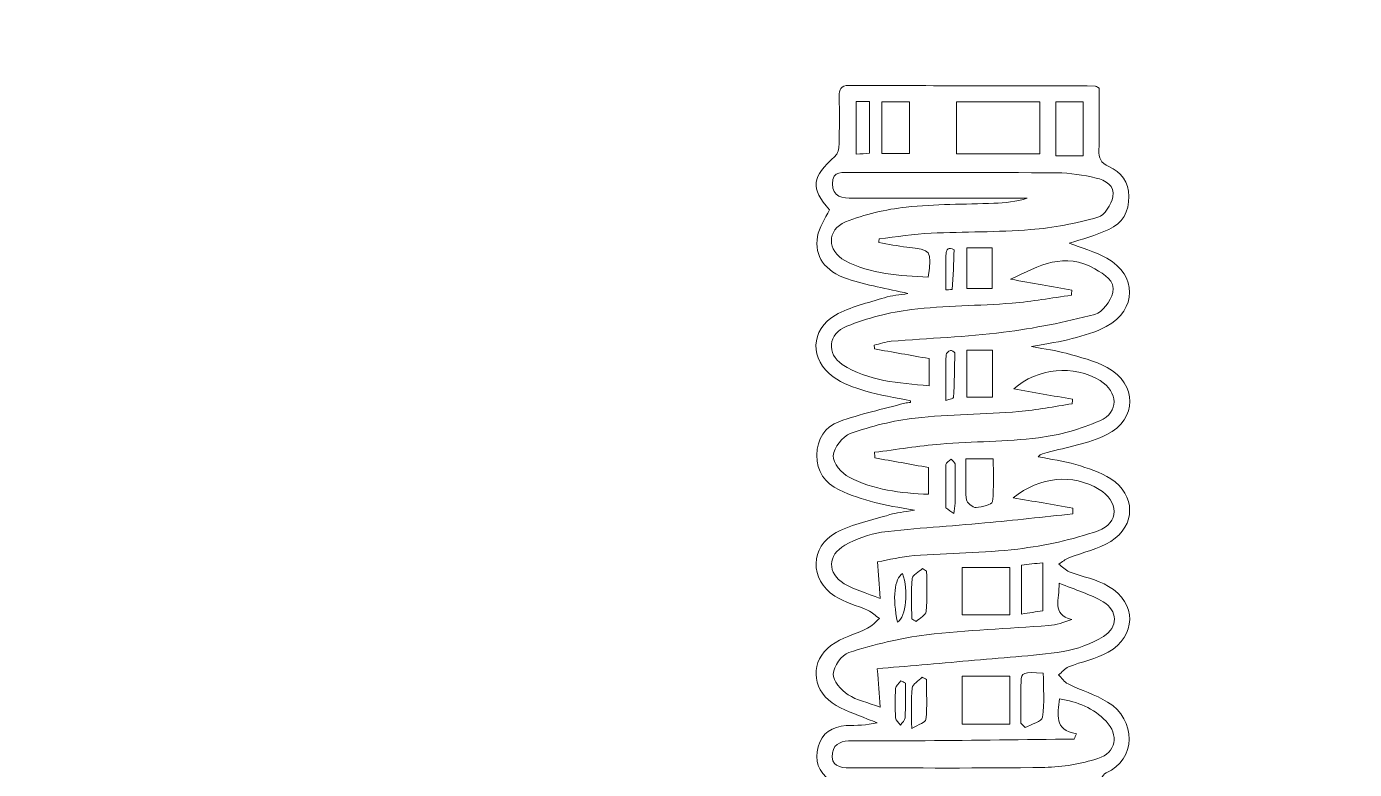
# Model space of a CAD drawing. Header units: centimetres. Extents: x -162 to 162, y -134 to 134.
# Drawn here: x 25.2 to 31.66, y -90.29 to -86.67 of the extents above; entities that cross this region are included whole.
import ezdxf

# ---------------------------------------------------------------- set-up
doc = ezdxf.new("R2010")
doc.units = ezdxf.units.CM
doc.header["$MEASUREMENT"] = 0
doc.layers.add('Capa 1', color=7, linetype='Continuous')
doc.layers.add('GUIDE', color=7, linetype='Continuous')

msp = doc.modelspace()

# ---------------------------------------------------------------- linework, layer by layer
at = {"layer": 'Capa 1', "lineweight": 9}
msp.add_open_spline([(34.2523, -90.91898), (34.24689, -90.87689), (34.23697, -90.83523), (34.22125, -90.79503), (34.14128, -90.59074), (33.95093, -90.45879), (33.73633, -90.45879), (33.66459, -90.45879), (33.59435, -90.47362), (33.52754, -90.50293), (33.39729, -90.56007), (33.29896, -90.66154), (33.25067, -90.78859), (33.21412, -90.88481), (33.20844, -90.99012), (33.23245, -91.09403), (33.24011, -91.12715), (33.2505, -91.16019), (33.26424, -91.19265), (33.13024, -91.22713), (33.00122, -91.26003), (32.87404, -91.29219), (32.70686, -91.33445), (32.54324, -91.37532), (32.37935, -91.4154), (32.33597, -91.42598), (32.2922, -91.43482), (32.24839, -91.44375), (32.17332, -91.4591), (32.09746, -91.47341), (32.01851, -91.48746), (31.96914, -91.49629), (31.91949, -91.50522), (31.86967, -91.51458), (31.86967, -91.51458), (31.86664, -91.49192), (31.86664, -91.49192), (31.86664, -91.49192), (31.8545, -91.40096), (31.8545, -91.40096), (31.8545, -91.40096), (31.68895, -91.4231), (31.68895, -91.4231), (31.68895, -91.4231), (31.38605, -91.46361), (31.38605, -91.46361), (31.38605, -91.46361), (31.39101, -91.50063), (31.39101, -91.50063), (31.39101, -91.50063), (31.40139, -91.57798), (31.40139, -91.57798), (31.4006, -91.57807), (31.39982, -91.57816), (31.39903, -91.57824), (31.2622, -91.59465), (31.12474, -91.60799), (30.98716, -91.62003), (30.95468, -91.62287), (30.9222, -91.62571), (30.88969, -91.6283), (30.75839, -91.6388), (30.62694, -91.64763), (30.49551, -91.65437), (30.47962, -91.65516), (30.46375, -91.6556), (30.44787, -91.65639), (30.44787, -91.65639), (30.2233, -91.65682), (30.2233, -91.65682), (30.22319, -91.34198), (30.22293, -91.02713), (30.22021, -90.71229), (30.21918, -90.59459), (30.2424, -90.51693), (30.36052, -90.48386), (30.41283, -90.4692), (30.42497, -90.43205), (30.42304, -90.38047), (30.4221, -90.35527), (30.43609, -90.31379), (30.45447, -90.306), (30.60222, -90.24339), (30.6038, -90.04664), (30.46228, -89.96141), (30.40208, -89.92513), (30.333, -89.90387), (30.26949, -89.87267), (30.25142, -89.86379), (30.23873, -89.84397), (30.22357, -89.82914), (30.23981, -89.8158), (30.25404, -89.79733), (30.27265, -89.78998), (30.33626, -89.76469), (30.40623, -89.75183), (30.46502, -89.71867), (30.60341, -89.6407), (30.60474, -89.47846), (30.46721, -89.39791), (30.40919, -89.36392), (30.33882, -89.35149), (30.27516, -89.32647), (30.25636, -89.31907), (30.24129, -89.30218), (30.22451, -89.28963), (30.24088, -89.27939), (30.25618, -89.26644), (30.27383, -89.25944), (30.34174, -89.23235), (30.41658, -89.21713), (30.4775, -89.17928), (30.60068, -89.10267), (30.59965, -88.95229), (30.47762, -88.87433), (30.42678, -88.84182), (30.36619, -88.8223), (30.30766, -88.80485), (30.24784, -88.787), (30.18511, -88.7789), (30.12365, -88.76656), (30.1383, -88.75239), (30.15346, -88.75068), (30.16794, -88.74652), (30.26545, -88.7187), (30.36969, -88.704), (30.4587, -88.65915), (30.60821, -88.58381), (30.60697, -88.41322), (30.46075, -88.33232), (30.39978, -88.29858), (30.32835, -88.28261), (30.26035, -88.26314), (30.21231, -88.24936), (30.16205, -88.24332), (30.09266, -88.22994), (30.17301, -88.21462), (30.23203, -88.20692), (30.28901, -88.19156), (30.34592, -88.17621), (30.40454, -88.16024), (30.45582, -88.13237), (30.6059, -88.05086), (30.60755, -87.88298), (30.45865, -87.79985), (30.39959, -87.76686), (30.332, -87.74914), (30.27577, -87.72739), (30.33553, -87.707), (30.40472, -87.6892), (30.4687, -87.66001), (30.53409, -87.63017), (30.56691, -87.57329), (30.56561, -87.49892), (30.56438, -87.42917), (30.52938, -87.37991), (30.46834, -87.35401), (30.42752, -87.33668), (30.41923, -87.31183), (30.42007, -87.27223), (30.42222, -87.17068), (30.42078, -87.06904), (30.42078, -86.97143), (30.40901, -86.96531), (30.40497, -86.96137), (30.40093, -86.96133), (30.00153, -86.96032), (29.60212, -86.95997), (29.20272, -86.95848), (29.1628, -86.95831), (29.15569, -86.9787), (29.15611, -87.01208), (29.15712, -87.09053), (29.1575, -87.16902), (29.15528, -87.24742), (29.15473, -87.26659), (29.14889, -87.29183), (29.13584, -87.30343), (29.02094, -87.40546), (29.01611, -87.45761), (29.10829, -87.56363), (29.08708, -87.60992), (29.05813, -87.65021), (29.05062, -87.69414), (29.03426, -87.78996), (29.08422, -87.86329), (29.19659, -87.90065), (29.29033, -87.93185), (29.3891, -87.94791), (29.49043, -87.97179), (29.44992, -87.97879), (29.41209, -87.98133), (29.37691, -87.99227), (29.29596, -88.01756), (29.20975, -88.03563), (29.13757, -88.07724), (29.01483, -88.14803), (29.01194, -88.29561), (29.12706, -88.3776), (29.17217, -88.40972), (29.22774, -88.4305), (29.28153, -88.44625), (29.35391, -88.46738), (29.42917, -88.47863), (29.50319, -88.49411), (29.50312, -88.49678), (29.50305, -88.49945), (29.50298, -88.50212), (29.49367, -88.50339), (29.4841, -88.50365), (29.47511, -88.50606), (29.36801, -88.53507), (29.25866, -88.55804), (29.15479, -88.59597), (29.08694, -88.62073), (29.04838, -88.68059), (29.04721, -88.75838), (29.04599, -88.83941), (29.08706, -88.8955), (29.15556, -88.9284), (29.21062, -88.95483), (29.27024, -88.97312), (29.32942, -88.98922), (29.38572, -89.00453), (29.44407, -89.01228), (29.52243, -89.02737), (29.46819, -89.03682), (29.43465, -89.03932), (29.40323, -89.04881), (29.31521, -89.0755), (29.22183, -89.0934), (29.14198, -89.1361), (29.01297, -89.2051), (29.01131, -89.36519), (29.13401, -89.44495), (29.18274, -89.47663), (29.24269, -89.49063), (29.2963, -89.51535), (29.31659, -89.52471), (29.33339, -89.5416), (29.35178, -89.55507), (29.33266, -89.57096), (29.31567, -89.59113), (29.29401, -89.60198), (29.23522, -89.63142), (29.16733, -89.64744), (29.11598, -89.68603), (29.0166, -89.76067), (29.01975, -89.89298), (29.12127, -89.96477), (29.17226, -90.00083), (29.23616, -90.01868), (29.29443, -90.04436), (29.30965, -90.05105), (29.3256, -90.05609), (29.34122, -90.06191), (29.28899, -90.07591), (29.23966, -90.07376), (29.19059, -90.07639), (29.12261, -90.08002), (29.07097, -90.11226), (29.05292, -90.17995), (29.03547, -90.24536), (29.05451, -90.30193), (29.11215, -90.34262), (29.12705, -90.35312), (29.15337, -90.36752), (29.15221, -90.37762), (29.14161, -90.47029), (29.21647, -90.48534), (29.27371, -90.51094), (29.33285, -90.53737), (29.3544, -90.57241), (29.35414, -90.63983), (29.35283, -90.97944), (29.35272, -91.31901), (29.35263, -91.65862), (29.35263, -91.65862), (29.23121, -91.65888), (29.23121, -91.65888), (29.19531, -91.65735), (29.15944, -91.6559), (29.1235, -91.65411), (28.99856, -91.64772), (28.87348, -91.64007), (28.7483, -91.63027), (28.71353, -91.62755), (28.67876, -91.62431), (28.64398, -91.62134), (28.50134, -91.60904), (28.35867, -91.59548), (28.21635, -91.57868), (28.21563, -91.57859), (28.21491, -91.57851), (28.2142, -91.57842), (28.2142, -91.57842), (28.22129, -91.52504), (28.22129, -91.52504), (28.22129, -91.52504), (28.22941, -91.46392), (28.22941, -91.46392), (28.22941, -91.46392), (27.76172, -91.40034), (27.76172, -91.40034), (27.76172, -91.40034), (27.74921, -91.49446), (27.74921, -91.49446), (27.74921, -91.49446), (27.74607, -91.518), (27.74607, -91.518), (27.72406, -91.50789), (27.70037, -91.50141), (27.67766, -91.49656), (27.27211, -91.41023), (26.84841, -91.31595), (26.35417, -91.20206), (26.38578, -91.10974), (26.40041, -91.0239), (26.39814, -90.94488), (26.39587, -90.86582), (26.37668, -90.79354), (26.34062, -90.72839), (26.31659, -90.6849), (26.28506, -90.6446), (26.24605, -90.60755), (26.22374, -90.58633), (26.20035, -90.56847), (26.17659, -90.5518), (26.09006, -90.49108), (25.99441, -90.45927), (25.89056, -90.45927), (25.83775, -90.45927), (25.78316, -90.46754), (25.72832, -90.48381), (25.54651, -90.53789), (25.41179, -90.68827), (25.37037, -90.87207), (25.36337, -90.90309), (25.35828, -90.93482), (25.35688, -90.9675), (25.34719, -91.19436), (25.49998, -91.40997), (25.71222, -91.46904), (25.79136, -91.49104), (25.87064, -91.5127), (25.94994, -91.53414), (25.94994, -91.53414), (25.94087, -91.57024), (25.94087, -91.57024), (25.94087, -91.57024), (25.93698, -91.58629), (25.93698, -91.58629), (25.93467, -91.59609), (25.9323, -91.6062), (25.92932, -91.61618), (25.89943, -91.71633), (25.8799, -91.78169), (25.89975, -91.83866), (25.90258, -91.8468), (25.90622, -91.85476), (25.91075, -91.86264), (25.94765, -91.92678), (26.02116, -91.9445), (26.13247, -91.97132), (26.46194, -92.05073), (26.78825, -92.12476), (27.09876, -92.19389), (27.09876, -92.19389), (27.09632, -92.20478), (27.09632, -92.20478), (27.09632, -92.20478), (27.09583, -92.20697), (27.09583, -92.20697), (27.09478, -92.21169), (27.09353, -92.21603), (27.09242, -92.22066), (27.08909, -92.23445), (27.08571, -92.24827), (27.08225, -92.2614), (27.07469, -92.29019), (27.06811, -92.3199), (27.06316, -92.35026), (27.06023, -92.36833), (27.05712, -92.38631), (27.05674, -92.40517), (27.05589, -92.45089), (27.08326, -92.51888), (27.12983, -92.55502), (27.14308, -92.5653), (27.15764, -92.57344), (27.17383, -92.5772), (27.21093, -92.58587), (27.24808, -92.59296), (27.28524, -92.60031), (27.35483, -92.61409), (27.4249, -92.62682), (27.49777, -92.63933), (27.52969, -92.64476), (27.56209, -92.6504), (27.59468, -92.65613), (27.59468, -92.65613), (27.58903, -92.69862), (27.58903, -92.69862), (27.58903, -92.69862), (27.58051, -92.76272), (27.58051, -92.76272), (27.58051, -92.76272), (28.04918, -92.81999), (28.04918, -92.81999), (28.04918, -92.81999), (28.04918, -92.81995), (28.04918, -92.81995), (28.04918, -92.81995), (28.04919, -92.81995), (28.04919, -92.81995), (28.04919, -92.81995), (28.05725, -92.7593), (28.05725, -92.7593), (28.05725, -92.7593), (28.06259, -92.7191), (28.06259, -92.7191), (28.15207, -92.72995), (28.24158, -92.7397), (28.33114, -92.74889), (28.33071, -92.75103), (28.33026, -92.75305), (28.32981, -92.75519), (28.32837, -92.76215), (28.3269, -92.7691), (28.32548, -92.77575), (28.3212, -92.79553), (28.3168, -92.81592), (28.31382, -92.83723), (28.3005, -92.93278), (28.29, -93.00826), (28.33609, -93.06452), (28.36709, -93.10233), (28.41346, -93.11624), (28.46759, -93.12346), (28.49465, -93.12705), (28.52303, -93.12958), (28.55362, -93.13138), (28.60162, -93.13422), (28.64963, -93.13759), (28.69764, -93.14078), (28.7101, -93.14161), (28.72257, -93.1424), (28.73503, -93.14323), (28.73503, -93.14323), (28.73503, -94.62829), (28.73503, -94.62829), (28.73503, -94.84395), (28.91146, -95.02036), (29.1271, -95.02036), (29.1271, -95.02036), (29.42072, -95.02036), (29.42072, -95.02036), (29.42072, -95.02036), (29.42072, -93.48407), (29.42072, -93.48407), (29.42072, -93.48407), (29.54522, -93.48407), (29.54522, -93.48407), (29.54522, -93.48407), (30.06754, -93.48407), (30.06754, -93.48407), (30.06754, -93.48407), (30.19989, -93.48407), (30.19989, -93.48407), (30.19989, -93.48407), (30.19989, -95.02036), (30.19989, -95.02036), (30.19989, -95.02036), (30.55685, -95.02036), (30.55685, -95.02036), (30.7725, -95.02036), (30.94894, -94.84395), (30.94894, -94.62829), (30.94894, -94.62829), (30.94894, -93.13527), (30.94894, -93.13527), (30.94896, -93.13523), (30.94896, -93.13523), (30.94897, -93.13523), (31.00384, -93.13304), (31.05879, -93.13076), (31.11332, -93.1288), (31.12842, -93.12827), (31.14217, -93.12626), (31.15568, -93.12403), (31.15808, -93.12363), (31.16086, -93.12363), (31.16321, -93.1232), (31.18536, -93.11895), (31.20459, -93.11169), (31.22213, -93.10276), (31.22636, -93.10057), (31.23036, -93.09821), (31.23431, -93.09581), (31.25089, -93.08561), (31.26597, -93.07393), (31.27772, -93.05901), (31.27774, -93.05901), (31.27778, -93.05897), (31.27781, -93.05897), (31.28635, -93.04807), (31.29336, -93.03626), (31.29885, -93.02353), (31.29956, -93.02186), (31.29973, -93.01989), (31.30039, -93.01823), (31.30991, -92.99395), (31.31461, -92.96678), (31.31342, -92.93624), (31.31278, -92.91988), (31.3106, -92.90268), (31.30688, -92.88461), (31.30218, -92.86169), (31.29991, -92.83618), (31.29728, -92.80664), (31.29585, -92.79063), (31.29436, -92.77383), (31.29237, -92.75585), (31.29237, -92.75585), (31.29168, -92.74963), (31.29168, -92.74963), (31.29168, -92.74963), (31.29148, -92.74784), (31.29148, -92.74784), (31.37925, -92.73856), (31.4669, -92.72876), (31.5543, -92.71791), (31.5543, -92.71791), (31.56271, -92.78057), (31.56271, -92.78057), (31.56271, -92.78057), (31.56837, -92.82279), (31.56837, -92.82279), (31.56837, -92.82279), (32.03571, -92.75909), (32.03571, -92.75909), (32.03571, -92.75909), (32.03296, -92.73848), (32.03296, -92.73848), (32.03296, -92.73848), (32.02196, -92.65605), (32.02196, -92.65605), (32.05689, -92.6501), (32.09128, -92.6445), (32.12501, -92.63903), (32.22847, -92.62231), (32.32617, -92.60648), (32.42408, -92.58246), (32.4601, -92.57357), (32.49301, -92.54671), (32.51732, -92.51385), (32.53066, -92.49582), (32.54106, -92.47605), (32.54831, -92.4564), (32.55427, -92.44026), (32.55822, -92.42425), (32.55895, -92.4095), (32.56047, -92.37879), (32.55624, -92.3496), (32.55004, -92.32121), (32.54549, -92.30043), (32.54, -92.28004), (32.53435, -92.26004), (32.52934, -92.24237), (32.52418, -92.22408), (32.52012, -92.20627), (32.52012, -92.20627), (32.51821, -92.19787), (32.51821, -92.19787), (32.75501, -92.14414), (32.99449, -92.08639), (33.2262, -92.03043), (33.33814, -92.00339), (33.45006, -91.97639), (33.56207, -91.9497), (33.72269, -91.91151), (33.73883, -91.81534), (33.72409, -91.7414), (33.71916, -91.71672), (33.71257, -91.69309), (33.70539, -91.67065), (33.69821, -91.64825), (33.69044, -91.62698), (33.68314, -91.60703), (33.6798, -91.59793), (33.67696, -91.58966), (33.67396, -91.58113), (33.67223, -91.57623), (33.67019, -91.57085), (33.66865, -91.56617), (33.66865, -91.56617), (33.66507, -91.55532), (33.66507, -91.55532), (33.66507, -91.55532), (33.65861, -91.53563), (33.65861, -91.53563), (33.68651, -91.52819), (33.71421, -91.52045), (33.74207, -91.51292), (33.79572, -91.49839), (33.84944, -91.484), (33.90281, -91.46912), (33.93557, -91.46002), (33.96677, -91.4476), (33.99614, -91.43224), (34.08422, -91.38612), (34.15567, -91.31297), (34.20222, -91.21978), (34.24897, -91.12615), (34.26546, -91.02118), (34.2523, -90.91898)], degree=3, knots=[0, 0, 0, 0, 0.004878, 0.004878, 0.004878, 0.0097561, 0.0097561, 0.0097561, 0.0146341, 0.0146341, 0.0146341, 0.0195122, 0.0195122, 0.0195122, 0.0243902, 0.0243902, 0.0243902, 0.0292683, 0.0292683, 0.0292683, 0.0341463, 0.0341463, 0.0341463, 0.0390244, 0.0390244, 0.0390244, 0.0439024, 0.0439024, 0.0439024, 0.0487805, 0.0487805, 0.0487805, 0.0536585, 0.0536585, 0.0536585, 0.0585366, 0.0585366, 0.0585366, 0.0634146, 0.0634146, 0.0634146, 0.0682927, 0.0682927, 0.0682927, 0.0731707, 0.0731707, 0.0731707, 0.0780488, 0.0780488, 0.0780488, 0.0829268, 0.0829268, 0.0829268, 0.0878049, 0.0878049, 0.0878049, 0.0926829, 0.0926829, 0.0926829, 0.097561, 0.097561, 0.097561, 0.102439, 0.102439, 0.102439, 0.1073171, 0.1073171, 0.1073171, 0.1121951, 0.1121951, 0.1121951, 0.1170732, 0.1170732, 0.1170732, 0.1219512, 0.1219512, 0.1219512, 0.1268293, 0.1268293, 0.1268293, 0.1317073, 0.1317073, 0.1317073, 0.1365854, 0.1365854, 0.1365854, 0.1414634, 0.1414634, 0.1414634, 0.1463415, 0.1463415, 0.1463415, 0.1512195, 0.1512195, 0.1512195, 0.1560976, 0.1560976, 0.1560976, 0.1609756, 0.1609756, 0.1609756, 0.1658537, 0.1658537, 0.1658537, 0.1707317, 0.1707317, 0.1707317, 0.1756098, 0.1756098, 0.1756098, 0.1804878, 0.1804878, 0.1804878, 0.1853659, 0.1853659, 0.1853659, 0.1902439, 0.1902439, 0.1902439, 0.195122, 0.195122, 0.195122, 0.2, 0.2, 0.2, 0.204878, 0.204878, 0.204878, 0.2097561, 0.2097561, 0.2097561, 0.2146341, 0.2146341, 0.2146341, 0.2195122, 0.2195122, 0.2195122, 0.2243902, 0.2243902, 0.2243902, 0.2292683, 0.2292683, 0.2292683, 0.2341463, 0.2341463, 0.2341463, 0.2390244, 0.2390244, 0.2390244, 0.2439024, 0.2439024, 0.2439024, 0.2487805, 0.2487805, 0.2487805, 0.2536585, 0.2536585, 0.2536585, 0.2585366, 0.2585366, 0.2585366, 0.2634146, 0.2634146, 0.2634146, 0.2682927, 0.2682927, 0.2682927, 0.2731707, 0.2731707, 0.2731707, 0.2780488, 0.2780488, 0.2780488, 0.2829268, 0.2829268, 0.2829268, 0.2878049, 0.2878049, 0.2878049, 0.2926829, 0.2926829, 0.2926829, 0.297561, 0.297561, 0.297561, 0.302439, 0.302439, 0.302439, 0.3073171, 0.3073171, 0.3073171, 0.3121951, 0.3121951, 0.3121951, 0.3170732, 0.3170732, 0.3170732, 0.3219512, 0.3219512, 0.3219512, 0.3268293, 0.3268293, 0.3268293, 0.3317073, 0.3317073, 0.3317073, 0.3365854, 0.3365854, 0.3365854, 0.3414634, 0.3414634, 0.3414634, 0.3463415, 0.3463415, 0.3463415, 0.3512195, 0.3512195, 0.3512195, 0.3560976, 0.3560976, 0.3560976, 0.3609756, 0.3609756, 0.3609756, 0.3658537, 0.3658537, 0.3658537, 0.3707317, 0.3707317, 0.3707317, 0.3756098, 0.3756098, 0.3756098, 0.3804878, 0.3804878, 0.3804878, 0.3853659, 0.3853659, 0.3853659, 0.3902439, 0.3902439, 0.3902439, 0.395122, 0.395122, 0.395122, 0.4, 0.4, 0.4, 0.404878, 0.404878, 0.404878, 0.4097561, 0.4097561, 0.4097561, 0.4146341, 0.4146341, 0.4146341, 0.4195122, 0.4195122, 0.4195122, 0.4243902, 0.4243902, 0.4243902, 0.4292683, 0.4292683, 0.4292683, 0.4341463, 0.4341463, 0.4341463, 0.4390244, 0.4390244, 0.4390244, 0.4439024, 0.4439024, 0.4439024, 0.4487805, 0.4487805, 0.4487805, 0.4536585, 0.4536585, 0.4536585, 0.4585366, 0.4585366, 0.4585366, 0.4634146, 0.4634146, 0.4634146, 0.4682927, 0.4682927, 0.4682927, 0.4731707, 0.4731707, 0.4731707, 0.4780488, 0.4780488, 0.4780488, 0.4829268, 0.4829268, 0.4829268, 0.4878049, 0.4878049, 0.4878049, 0.4926829, 0.4926829, 0.4926829, 0.497561, 0.497561, 0.497561, 0.502439, 0.502439, 0.502439, 0.5073171, 0.5073171, 0.5073171, 0.5121951, 0.5121951, 0.5121951, 0.5170732, 0.5170732, 0.5170732, 0.5219512, 0.5219512, 0.5219512, 0.5268293, 0.5268293, 0.5268293, 0.5317073, 0.5317073, 0.5317073, 0.5365854, 0.5365854, 0.5365854, 0.5414634, 0.5414634, 0.5414634, 0.5463415, 0.5463415, 0.5463415, 0.5512195, 0.5512195, 0.5512195, 0.5560976, 0.5560976, 0.5560976, 0.5609756, 0.5609756, 0.5609756, 0.5658537, 0.5658537, 0.5658537, 0.5707317, 0.5707317, 0.5707317, 0.5756098, 0.5756098, 0.5756098, 0.5804878, 0.5804878, 0.5804878, 0.5853659, 0.5853659, 0.5853659, 0.5902439, 0.5902439, 0.5902439, 0.595122, 0.595122, 0.595122, 0.6, 0.6, 0.6, 0.604878, 0.604878, 0.604878, 0.6097561, 0.6097561, 0.6097561, 0.6146341, 0.6146341, 0.6146341, 0.6195122, 0.6195122, 0.6195122, 0.6243902, 0.6243902, 0.6243902, 0.6292683, 0.6292683, 0.6292683, 0.6341463, 0.6341463, 0.6341463, 0.6390244, 0.6390244, 0.6390244, 0.6439024, 0.6439024, 0.6439024, 0.6487805, 0.6487805, 0.6487805, 0.6536585, 0.6536585, 0.6536585, 0.6585366, 0.6585366, 0.6585366, 0.6634146, 0.6634146, 0.6634146, 0.6682927, 0.6682927, 0.6682927, 0.6731707, 0.6731707, 0.6731707, 0.6780488, 0.6780488, 0.6780488, 0.6829268, 0.6829268, 0.6829268, 0.6878049, 0.6878049, 0.6878049, 0.6926829, 0.6926829, 0.6926829, 0.697561, 0.697561, 0.697561, 0.702439, 0.702439, 0.702439, 0.7073171, 0.7073171, 0.7073171, 0.7121951, 0.7121951, 0.7121951, 0.7170732, 0.7170732, 0.7170732, 0.7219512, 0.7219512, 0.7219512, 0.7268293, 0.7268293, 0.7268293, 0.7317073, 0.7317073, 0.7317073, 0.7365854, 0.7365854, 0.7365854, 0.7414634, 0.7414634, 0.7414634, 0.7463415, 0.7463415, 0.7463415, 0.7512195, 0.7512195, 0.7512195, 0.7560976, 0.7560976, 0.7560976, 0.7609756, 0.7609756, 0.7609756, 0.7658537, 0.7658537, 0.7658537, 0.7707317, 0.7707317, 0.7707317, 0.7756098, 0.7756098, 0.7756098, 0.7804878, 0.7804878, 0.7804878, 0.7853659, 0.7853659, 0.7853659, 0.7902439, 0.7902439, 0.7902439, 0.795122, 0.795122, 0.795122, 0.8, 0.8, 0.8, 0.804878, 0.804878, 0.804878, 0.8097561, 0.8097561, 0.8097561, 0.8146341, 0.8146341, 0.8146341, 0.8195122, 0.8195122, 0.8195122, 0.8243902, 0.8243902, 0.8243902, 0.8292683, 0.8292683, 0.8292683, 0.8341463, 0.8341463, 0.8341463, 0.8390244, 0.8390244, 0.8390244, 0.8439024, 0.8439024, 0.8439024, 0.8487805, 0.8487805, 0.8487805, 0.8536585, 0.8536585, 0.8536585, 0.8585366, 0.8585366, 0.8585366, 0.8634146, 0.8634146, 0.8634146, 0.8682927, 0.8682927, 0.8682927, 0.8731707, 0.8731707, 0.8731707, 0.8780488, 0.8780488, 0.8780488, 0.8829268, 0.8829268, 0.8829268, 0.8878049, 0.8878049, 0.8878049, 0.8926829, 0.8926829, 0.8926829, 0.897561, 0.897561, 0.897561, 0.902439, 0.902439, 0.902439, 0.9073171, 0.9073171, 0.9073171, 0.9121951, 0.9121951, 0.9121951, 0.9170732, 0.9170732, 0.9170732, 0.9219512, 0.9219512, 0.9219512, 0.9268293, 0.9268293, 0.9268293, 0.9317073, 0.9317073, 0.9317073, 0.9365854, 0.9365854, 0.9365854, 0.9414634, 0.9414634, 0.9414634, 0.9463415, 0.9463415, 0.9463415, 0.9512195, 0.9512195, 0.9512195, 0.9560976, 0.9560976, 0.9560976, 0.9609756, 0.9609756, 0.9609756, 0.9658537, 0.9658537, 0.9658537, 0.9707317, 0.9707317, 0.9707317, 0.9756098, 0.9756098, 0.9756098, 0.9804878, 0.9804878, 0.9804878, 0.9853659, 0.9853659, 0.9853659, 0.9902439, 0.9902439, 0.9902439, 0.995122, 0.995122, 0.995122, 1, 1, 1, 1], dxfattribs=at)
at = {"layer": 'Capa 1', "color": 4, "lineweight": 9}
for points, knots in [([(29.23823, -87.03663), (29.23823, -87.12576), (29.23823, -87.20717), (29.23823, -87.29353), (29.26392, -87.29155), (29.28368, -87.29002), (29.30299, -87.28852), (29.30299, -87.20123), (29.30299, -87.11969), (29.30299, -87.03663), (29.27956, -87.03663), (29.26117, -87.03663), (29.23823, -87.03663)], [0, 0, 0, 0, 0.25, 0.25, 0.25, 0.5, 0.5, 0.5, 0.75, 0.75, 0.75, 1, 1, 1, 1]), ([(29.49856, -87.29009), (29.49856, -87.20545), (29.49856, -87.12409), (29.49856, -87.03841), (29.4524, -87.03841), (29.40914, -87.03841), (29.3641, -87.03841), (29.3641, -87.12427), (29.3641, -87.20554), (29.3641, -87.29009), (29.41061, -87.29009), (29.45216, -87.29009), (29.49856, -87.29009)], [0, 0, 0, 0, 0.25, 0.25, 0.25, 0.5, 0.5, 0.5, 0.75, 0.75, 0.75, 1, 1, 1, 1]), ([(30.13244, -87.29243), (30.13244, -87.20826), (30.13244, -87.12448), (30.13244, -87.03903), (29.99432, -87.03903), (29.86072, -87.03903), (29.7267, -87.03903), (29.7267, -87.12565), (29.7267, -87.20703), (29.7267, -87.29243), (29.86446, -87.29243), (29.99653, -87.29243), (30.13244, -87.29243)], [0, 0, 0, 0, 0.25, 0.25, 0.25, 0.5, 0.5, 0.5, 0.75, 0.75, 0.75, 1, 1, 1, 1]), ([(30.34379, -87.03913), (30.2967, -87.03913), (30.25357, -87.03913), (30.20958, -87.03913), (30.20958, -87.12874), (30.20958, -87.21306), (30.20958, -87.30192), (30.25694, -87.30192), (30.29988, -87.30192), (30.34379, -87.30192), (30.34379, -87.21143), (30.34379, -87.12695), (30.34379, -87.03913)], [0, 0, 0, 0, 0.25, 0.25, 0.25, 0.5, 0.5, 0.5, 0.75, 0.75, 0.75, 1, 1, 1, 1]), ([(29.34911, -87.72352), (29.34949, -87.71743), (29.34987, -87.71135), (29.35025, -87.70527), (29.43458, -87.69601), (29.5187, -87.68256), (29.60328, -87.67839), (29.76471, -87.67042), (29.92687, -87.67367), (30.08781, -87.66082), (30.19804, -87.65201), (30.30853, -87.63027), (30.41499, -87.60039), (30.4471, -87.59138), (30.47951, -87.53865), (30.4879, -87.50068), (30.49955, -87.44792), (30.45073, -87.41969), (30.40614, -87.40944), (30.34412, -87.39518), (30.27976, -87.38453), (30.21631, -87.38408), (29.88344, -87.3817), (29.55055, -87.3829), (29.21766, -87.38324), (29.17626, -87.38328), (29.12289, -87.37154), (29.12288, -87.43713), (29.12287, -87.50253), (29.17215, -87.50818), (29.22379, -87.50752), (29.30937, -87.50644), (29.39498, -87.50725), (29.48058, -87.50725), (29.67754, -87.50725), (29.8745, -87.50725), (30.07146, -87.50725), (30.01746, -87.52518), (29.96323, -87.52978), (29.90891, -87.5321), (29.7665, -87.53818), (29.62325, -87.53587), (29.4819, -87.55124), (29.38188, -87.56212), (29.28007, -87.58566), (29.18702, -87.62327), (29.0952, -87.66038), (29.09587, -87.76524), (29.18417, -87.81167), (29.3106, -87.87816), (29.45031, -87.88471), (29.58903, -87.89149), (29.60711, -87.75922), (29.60702, -87.75999), (29.48581, -87.74616), (29.43998, -87.74094), (29.39466, -87.7312), (29.34911, -87.72352)], [0, 0, 0, 0, 0.0526316, 0.0526316, 0.0526316, 0.1052632, 0.1052632, 0.1052632, 0.1578947, 0.1578947, 0.1578947, 0.2105263, 0.2105263, 0.2105263, 0.2631579, 0.2631579, 0.2631579, 0.3157895, 0.3157895, 0.3157895, 0.3684211, 0.3684211, 0.3684211, 0.4210526, 0.4210526, 0.4210526, 0.4736842, 0.4736842, 0.4736842, 0.5263158, 0.5263158, 0.5263158, 0.5789474, 0.5789474, 0.5789474, 0.6315789, 0.6315789, 0.6315789, 0.6842105, 0.6842105, 0.6842105, 0.7368421, 0.7368421, 0.7368421, 0.7894737, 0.7894737, 0.7894737, 0.8421053, 0.8421053, 0.8421053, 0.8947368, 0.8947368, 0.8947368, 0.9473684, 0.9473684, 0.9473684, 1, 1, 1, 1]), ([(29.6753, -87.95428), (29.69301, -87.95299), (29.706, -87.95286), (29.70606, -87.95192), (29.7101, -87.88775), (29.71339, -87.82351), (29.71515, -87.75923), (29.71522, -87.75672), (29.69866, -87.75009), (29.69181, -87.75209), (29.68501, -87.75407), (29.67615, -87.76446), (29.67601, -87.77132), (29.67478, -87.83183), (29.6753, -87.89237), (29.6753, -87.95428)], [0, 0, 0, 0, 0.2, 0.2, 0.2, 0.4, 0.4, 0.4, 0.6, 0.6, 0.6, 0.8, 0.8, 0.8, 1, 1, 1, 1]), ([(29.77737, -87.75018), (29.77737, -87.8205), (29.77737, -87.8828), (29.77737, -87.94675), (29.8211, -87.94675), (29.85962, -87.94675), (29.90009, -87.94675), (29.90009, -87.87776), (29.90009, -87.814), (29.90009, -87.75018), (29.85684, -87.75018), (29.81983, -87.75018), (29.77737, -87.75018)], [0, 0, 0, 0, 0.25, 0.25, 0.25, 0.5, 0.5, 0.5, 0.75, 0.75, 0.75, 1, 1, 1, 1]), ([(29.32786, -88.2415), (29.32746, -88.23539), (29.32706, -88.22927), (29.32666, -88.22316), (29.35426, -88.21683), (29.38157, -88.20702), (29.4095, -88.20472), (29.59148, -88.18975), (29.7744, -88.18288), (29.95542, -88.16052), (30.10507, -88.14203), (30.25404, -88.11166), (30.39991, -88.07353), (30.43702, -88.06384), (30.47726, -88.00859), (30.48742, -87.96723), (30.50168, -87.9092), (30.44655, -87.87928), (30.40017, -87.85186), (30.25436, -87.76568), (30.12912, -87.83612), (29.99033, -87.90228), (30.0972, -87.92148), (30.19255, -87.9386), (30.28789, -87.95572), (30.28734, -87.96383), (30.28678, -87.97194), (30.28623, -87.98005), (30.19025, -87.9933), (30.09463, -88.0111), (29.9982, -88.01877), (29.83493, -88.03176), (29.67025, -88.03081), (29.5079, -88.05028), (29.40108, -88.06308), (29.29331, -88.09139), (29.19336, -88.13128), (29.10155, -88.16792), (29.09278, -88.26581), (29.17103, -88.31681), (29.29791, -88.39949), (29.44464, -88.40787), (29.59307, -88.42071), (29.59307, -88.37053), (29.59307, -88.33086), (29.59307, -88.28876), (29.5028, -88.27267), (29.41533, -88.25709), (29.32786, -88.2415)], [0, 0, 0, 0, 0.0625, 0.0625, 0.0625, 0.125, 0.125, 0.125, 0.1875, 0.1875, 0.1875, 0.25, 0.25, 0.25, 0.3125, 0.3125, 0.3125, 0.375, 0.375, 0.375, 0.4375, 0.4375, 0.4375, 0.5, 0.5, 0.5, 0.5625, 0.5625, 0.5625, 0.625, 0.625, 0.625, 0.6875, 0.6875, 0.6875, 0.75, 0.75, 0.75, 0.8125, 0.8125, 0.8125, 0.875, 0.875, 0.875, 0.9375, 0.9375, 0.9375, 1, 1, 1, 1]), ([(29.67504, -88.49309), (29.69716, -88.48497), (29.71246, -88.48225), (29.71261, -88.47887), (29.71581, -88.40636), (29.71772, -88.33378), (29.71819, -88.26121), (29.71822, -88.25687), (29.70211, -88.24726), (29.69702, -88.24922), (29.68824, -88.25259), (29.67616, -88.263), (29.67599, -88.27069), (29.67439, -88.34228), (29.67504, -88.41391), (29.67504, -88.49309)], [0, 0, 0, 0, 0.2, 0.2, 0.2, 0.4, 0.4, 0.4, 0.6, 0.6, 0.6, 0.8, 0.8, 0.8, 1, 1, 1, 1]), ([(29.77635, -88.24775), (29.77635, -88.32985), (29.77635, -88.4026), (29.77635, -88.47663), (29.821, -88.47663), (29.86152, -88.47663), (29.90231, -88.47663), (29.90231, -88.39659), (29.90231, -88.32395), (29.90231, -88.24775), (29.85943, -88.24775), (29.82057, -88.24775), (29.77635, -88.24775)], [0, 0, 0, 0, 0.25, 0.25, 0.25, 0.5, 0.5, 0.5, 0.75, 0.75, 0.75, 1, 1, 1, 1]), ([(29.32945, -88.77262), (29.32908, -88.76348), (29.3287, -88.75435), (29.32833, -88.74521), (29.43544, -88.73156), (29.54223, -88.71388), (29.64974, -88.7052), (29.80822, -88.69241), (29.96818, -88.69376), (30.12564, -88.67413), (30.22751, -88.66143), (30.33086, -88.63295), (30.42473, -88.59154), (30.519, -88.54995), (30.51402, -88.45095), (30.42565, -88.39624), (30.29843, -88.31746), (30.12076, -88.33441), (30.00555, -88.43629), (30.10058, -88.4531), (30.19589, -88.46996), (30.2912, -88.48682), (30.29083, -88.4941), (30.29046, -88.50139), (30.29008, -88.50867), (30.20365, -88.52166), (30.11762, -88.53973), (30.03071, -88.54655), (29.86276, -88.55972), (29.69356, -88.55987), (29.52633, -88.57841), (29.41908, -88.59029), (29.31181, -88.61802), (29.20996, -88.65399), (29.17239, -88.66727), (29.12996, -88.72318), (29.12739, -88.76214), (29.12514, -88.79614), (29.16823, -88.84842), (29.20442, -88.86688), (29.32371, -88.92773), (29.4551, -88.94455), (29.59128, -88.94943), (29.59128, -88.90175), (29.59128, -88.86071), (29.59128, -88.81922), (29.50071, -88.8031), (29.41508, -88.78786), (29.32945, -88.77262)], [0, 0, 0, 0, 0.0625, 0.0625, 0.0625, 0.125, 0.125, 0.125, 0.1875, 0.1875, 0.1875, 0.25, 0.25, 0.25, 0.3125, 0.3125, 0.3125, 0.375, 0.375, 0.375, 0.4375, 0.4375, 0.4375, 0.5, 0.5, 0.5, 0.5625, 0.5625, 0.5625, 0.625, 0.625, 0.625, 0.6875, 0.6875, 0.6875, 0.75, 0.75, 0.75, 0.8125, 0.8125, 0.8125, 0.875, 0.875, 0.875, 0.9375, 0.9375, 0.9375, 1, 1, 1, 1]), ([(29.67454, -89.01542), (29.68749, -89.02482), (29.70045, -89.03422), (29.7134, -89.04362), (29.71574, -89.02697), (29.71988, -89.01033), (29.7201, -88.99365), (29.72096, -88.92971), (29.72127, -88.86573), (29.71971, -88.80182), (29.71951, -88.79376), (29.70697, -88.78599), (29.70015, -88.77809), (29.69162, -88.78695), (29.67594, -88.79559), (29.67568, -88.80469), (29.67362, -88.87489), (29.67454, -88.94517), (29.67454, -89.01542)], [0, 0, 0, 0, 0.1666667, 0.1666667, 0.1666667, 0.3333333, 0.3333333, 0.3333333, 0.5, 0.5, 0.5, 0.6666667, 0.6666667, 0.6666667, 0.8333333, 0.8333333, 0.8333333, 1, 1, 1, 1]), ([(29.77242, -88.77738), (29.77242, -88.84901), (29.76931, -88.91297), (29.77473, -88.97621), (29.776, -88.99093), (29.80665, -89.01456), (29.8231, -89.014), (29.85095, -89.01305), (29.90053, -88.9987), (29.90207, -88.98545), (29.91008, -88.91656), (29.9058, -88.84624), (29.9058, -88.77738), (29.85683, -88.77738), (29.81956, -88.77738), (29.77242, -88.77738)], [0, 0, 0, 0, 0.2, 0.2, 0.2, 0.4, 0.4, 0.4, 0.6, 0.6, 0.6, 0.8, 0.8, 0.8, 1, 1, 1, 1]), ([(29.34256, -89.27869), (29.39571, -89.2693), (29.45777, -89.25296), (29.52071, -89.24827), (29.68857, -89.23575), (29.85783, -89.23657), (30.02457, -89.2161), (30.15723, -89.19981), (30.29118, -89.17165), (30.41676, -89.12689), (30.52037, -89.08996), (30.51679, -88.98203), (30.4213, -88.92549), (30.29017, -88.84786), (30.13543, -88.86267), (30.00256, -88.96682), (30.10014, -88.9835), (30.19636, -88.99994), (30.29258, -89.01638), (30.29271, -89.02594), (30.29283, -89.03551), (30.29294, -89.04508), (30.15022, -89.05985), (30.00759, -89.07575), (29.86473, -89.08911), (29.69737, -89.10475), (29.52928, -89.11399), (29.36259, -89.13477), (29.3009, -89.14246), (29.23792, -89.16723), (29.18331, -89.19803), (29.09803, -89.24613), (29.09746, -89.33422), (29.18066, -89.38493), (29.22937, -89.41462), (29.28693, -89.42979), (29.35573, -89.45766), (29.35063, -89.38832), (29.34688, -89.33729), (29.34256, -89.27869)], [0, 0, 0, 0, 0.0769231, 0.0769231, 0.0769231, 0.1538462, 0.1538462, 0.1538462, 0.2307692, 0.2307692, 0.2307692, 0.3076923, 0.3076923, 0.3076923, 0.3846154, 0.3846154, 0.3846154, 0.4615385, 0.4615385, 0.4615385, 0.5384615, 0.5384615, 0.5384615, 0.6153846, 0.6153846, 0.6153846, 0.6923077, 0.6923077, 0.6923077, 0.7692308, 0.7692308, 0.7692308, 0.8461538, 0.8461538, 0.8461538, 0.9230769, 0.9230769, 0.9230769, 1, 1, 1, 1]), ([(29.7546, -89.30551), (29.7546, -89.38949), (29.7546, -89.46399), (29.7546, -89.53669), (29.83532, -89.53669), (29.91137, -89.53669), (29.98606, -89.53669), (29.98606, -89.45253), (29.98606, -89.37816), (29.98606, -89.30551), (29.90722, -89.30551), (29.83426, -89.30551), (29.7546, -89.30551)], [0, 0, 0, 0, 0.25, 0.25, 0.25, 0.5, 0.5, 0.5, 0.75, 0.75, 0.75, 1, 1, 1, 1]), ([(30.14665, -89.28295), (30.10881, -89.287), (30.07695, -89.2904), (30.04354, -89.29397), (30.04354, -89.37608), (30.04354, -89.45089), (30.04354, -89.53319), (30.08094, -89.52708), (30.1126, -89.52192), (30.14665, -89.51636), (30.14665, -89.43923), (30.14665, -89.36628), (30.14665, -89.28295)], [0, 0, 0, 0, 0.25, 0.25, 0.25, 0.5, 0.5, 0.5, 0.75, 0.75, 0.75, 1, 1, 1, 1]), ([(29.43975, -89.57269), (29.48326, -89.54558), (29.49397, -89.41745), (29.46375, -89.33564), (29.42475, -89.35974), (29.41445, -89.45382), (29.43975, -89.57269)], [0, 0, 0, 0, 0.5, 0.5, 0.5, 1, 1, 1, 1]), ([(29.58157, -89.32398), (29.57486, -89.3197), (29.56815, -89.31542), (29.56145, -89.31114), (29.54391, -89.32741), (29.51293, -89.34241), (29.51126, -89.36017), (29.50515, -89.42483), (29.50885, -89.49041), (29.50885, -89.55565), (29.51609, -89.56015), (29.52333, -89.56466), (29.53058, -89.56916), (29.54757, -89.55275), (29.5776, -89.53753), (29.57923, -89.51971), (29.58515, -89.45494), (29.58157, -89.38929), (29.58157, -89.32398)], [0, 0, 0, 0, 0.1666667, 0.1666667, 0.1666667, 0.3333333, 0.3333333, 0.3333333, 0.5, 0.5, 0.5, 0.6666667, 0.6666667, 0.6666667, 0.8333333, 0.8333333, 0.8333333, 1, 1, 1, 1]), ([(29.34146, -89.79902), (29.48044, -89.78698), (29.63322, -89.77411), (29.78594, -89.7604), (29.93918, -89.74664), (30.09315, -89.73754), (30.24518, -89.71533), (30.31335, -89.70537), (30.38297, -89.67733), (30.44222, -89.64145), (30.5135, -89.59827), (30.51234, -89.51597), (30.44117, -89.4735), (30.37863, -89.43619), (30.30622, -89.41542), (30.22624, -89.38243), (30.22893, -89.46231), (30.18646, -89.53307), (30.28779, -89.5598), (30.24841, -89.57369), (30.21267, -89.58581), (30.1762, -89.58868), (29.97783, -89.60429), (29.77847, -89.61076), (29.58108, -89.63417), (29.45302, -89.64936), (29.3259, -89.68212), (29.20244, -89.72022), (29.16791, -89.73088), (29.12884, -89.78744), (29.12687, -89.8248), (29.12513, -89.85784), (29.16571, -89.9029), (29.19918, -89.92552), (29.24028, -89.9533), (29.29341, -89.96329), (29.35617, -89.98644), (29.35099, -89.92043), (29.34712, -89.87114), (29.34146, -89.79902)], [0, 0, 0, 0, 0.0769231, 0.0769231, 0.0769231, 0.1538462, 0.1538462, 0.1538462, 0.2307692, 0.2307692, 0.2307692, 0.3076923, 0.3076923, 0.3076923, 0.3846154, 0.3846154, 0.3846154, 0.4615385, 0.4615385, 0.4615385, 0.5384615, 0.5384615, 0.5384615, 0.6153846, 0.6153846, 0.6153846, 0.6923077, 0.6923077, 0.6923077, 0.7692308, 0.7692308, 0.7692308, 0.8461538, 0.8461538, 0.8461538, 0.9230769, 0.9230769, 0.9230769, 1, 1, 1, 1]), ([(30.04015, -90.0643), (30.04716, -90.07156), (30.05416, -90.07881), (30.06117, -90.08606), (30.09057, -90.0695), (30.1423, -90.05624), (30.14533, -90.03578), (30.15583, -89.96492), (30.14938, -89.89155), (30.14938, -89.81996), (30.0509, -89.81522), (30.04301, -89.81682), (30.04098, -89.86056), (30.03783, -89.92834), (30.04015, -89.99638), (30.04015, -90.0643)], [0, 0, 0, 0, 0.2, 0.2, 0.2, 0.4, 0.4, 0.4, 0.6, 0.6, 0.6, 0.8, 0.8, 0.8, 1, 1, 1, 1]), ([(29.47804, -89.86862), (29.47079, -89.86521), (29.46354, -89.8618), (29.4563, -89.85838), (29.44735, -89.87088), (29.43154, -89.88292), (29.43067, -89.89595), (29.42753, -89.94318), (29.42775, -89.99084), (29.4305, -90.03812), (29.43122, -90.05045), (29.4457, -90.06197), (29.45386, -90.07387), (29.46192, -90.06195), (29.4764, -90.05031), (29.47694, -90.03806), (29.47943, -89.98168), (29.47804, -89.92512), (29.47804, -89.86862)], [0, 0, 0, 0, 0.1666667, 0.1666667, 0.1666667, 0.3333333, 0.3333333, 0.3333333, 0.5, 0.5, 0.5, 0.6666667, 0.6666667, 0.6666667, 0.8333333, 0.8333333, 0.8333333, 1, 1, 1, 1]), ([(29.5088, -90.09088), (29.54313, -90.07003), (29.57729, -90.05986), (29.57843, -90.0468), (29.58408, -89.98222), (29.581, -89.91687), (29.581, -89.8518), (29.57384, -89.8478), (29.56667, -89.8438), (29.55951, -89.83981), (29.54261, -89.85754), (29.51333, -89.87387), (29.51113, -89.89327), (29.50462, -89.95068), (29.5088, -90.0093), (29.5088, -90.09088)], [0, 0, 0, 0, 0.2, 0.2, 0.2, 0.4, 0.4, 0.4, 0.6, 0.6, 0.6, 0.8, 0.8, 0.8, 1, 1, 1, 1]), ([(29.75442, -89.83521), (29.75442, -89.91862), (29.75442, -89.99299), (29.75442, -90.06971), (29.83471, -90.06971), (29.91069, -90.06971), (29.9861, -90.06971), (29.9861, -89.98708), (29.9861, -89.91063), (29.9861, -89.83521), (29.90754, -89.83521), (29.83483, -89.83521), (29.75442, -89.83521)], [0, 0, 0, 0, 0.25, 0.25, 0.25, 0.5, 0.5, 0.5, 0.75, 0.75, 0.75, 1, 1, 1, 1]), ([(30.31011, -90.11598), (30.30667, -90.12456), (30.30323, -90.13314), (30.29978, -90.14172), (30.05773, -90.14445), (29.81568, -90.14755), (29.57362, -90.14974), (29.45474, -90.15081), (29.33584, -90.15), (29.21695, -90.15039), (29.17406, -90.15054), (29.13167, -90.15902), (29.12359, -90.2084), (29.11305, -90.27282), (29.15813, -90.28215), (29.20859, -90.2821), (29.5248, -90.28175), (29.84105, -90.28471), (30.15717, -90.27964), (30.24366, -90.27826), (30.33279, -90.26262), (30.41523, -90.23632), (30.50355, -90.20814), (30.51848, -90.12092), (30.45444, -90.05454), (30.39363, -89.99151), (30.31659, -89.95954), (30.22811, -89.94533), (30.21945, -90.02221), (30.20045, -90.09623), (30.31011, -90.11598)], [0, 0, 0, 0, 0.1, 0.1, 0.1, 0.2, 0.2, 0.2, 0.3, 0.3, 0.3, 0.4, 0.4, 0.4, 0.5, 0.5, 0.5, 0.6, 0.6, 0.6, 0.7, 0.7, 0.7, 0.8, 0.8, 0.8, 0.9, 0.9, 0.9, 1, 1, 1, 1])]:
    msp.add_open_spline(points, degree=3, knots=knots, dxfattribs=at)
at = {"layer": 'GUIDE', "lineweight": 9}
for points in [[(154.95614, -133.81955), (154.95614, -133.81955), (-18.51418, -133.81955), (-18.51418, -133.81955), (-18.51418, -133.81955), (-18.51418, 9.29968), (-18.51418, 9.29968), (-18.51418, 9.29968), (154.95614, 9.29968), (154.95614, 9.29968), (154.95614, 9.29968), (154.95614, -133.81955), (154.95614, -133.81955)], [(-18.43797, -133.74342), (-18.43797, -133.74342), (154.87992, -133.74342), (154.87992, -133.74342), (154.87992, -133.74342), (154.87992, 9.22355), (154.87992, 9.22355), (154.87992, 9.22355), (-18.43797, 9.22355), (-18.43797, 9.22355), (-18.43797, 9.22355), (-18.43797, -133.74342), (-18.43797, -133.74342)]]:
    msp.add_open_spline(points, degree=3, knots=[0, 0, 0, 0, 0.25, 0.25, 0.25, 0.5, 0.5, 0.5, 0.75, 0.75, 0.75, 1, 1, 1, 1], dxfattribs=at)

doc.saveas('drawing.dxf')
